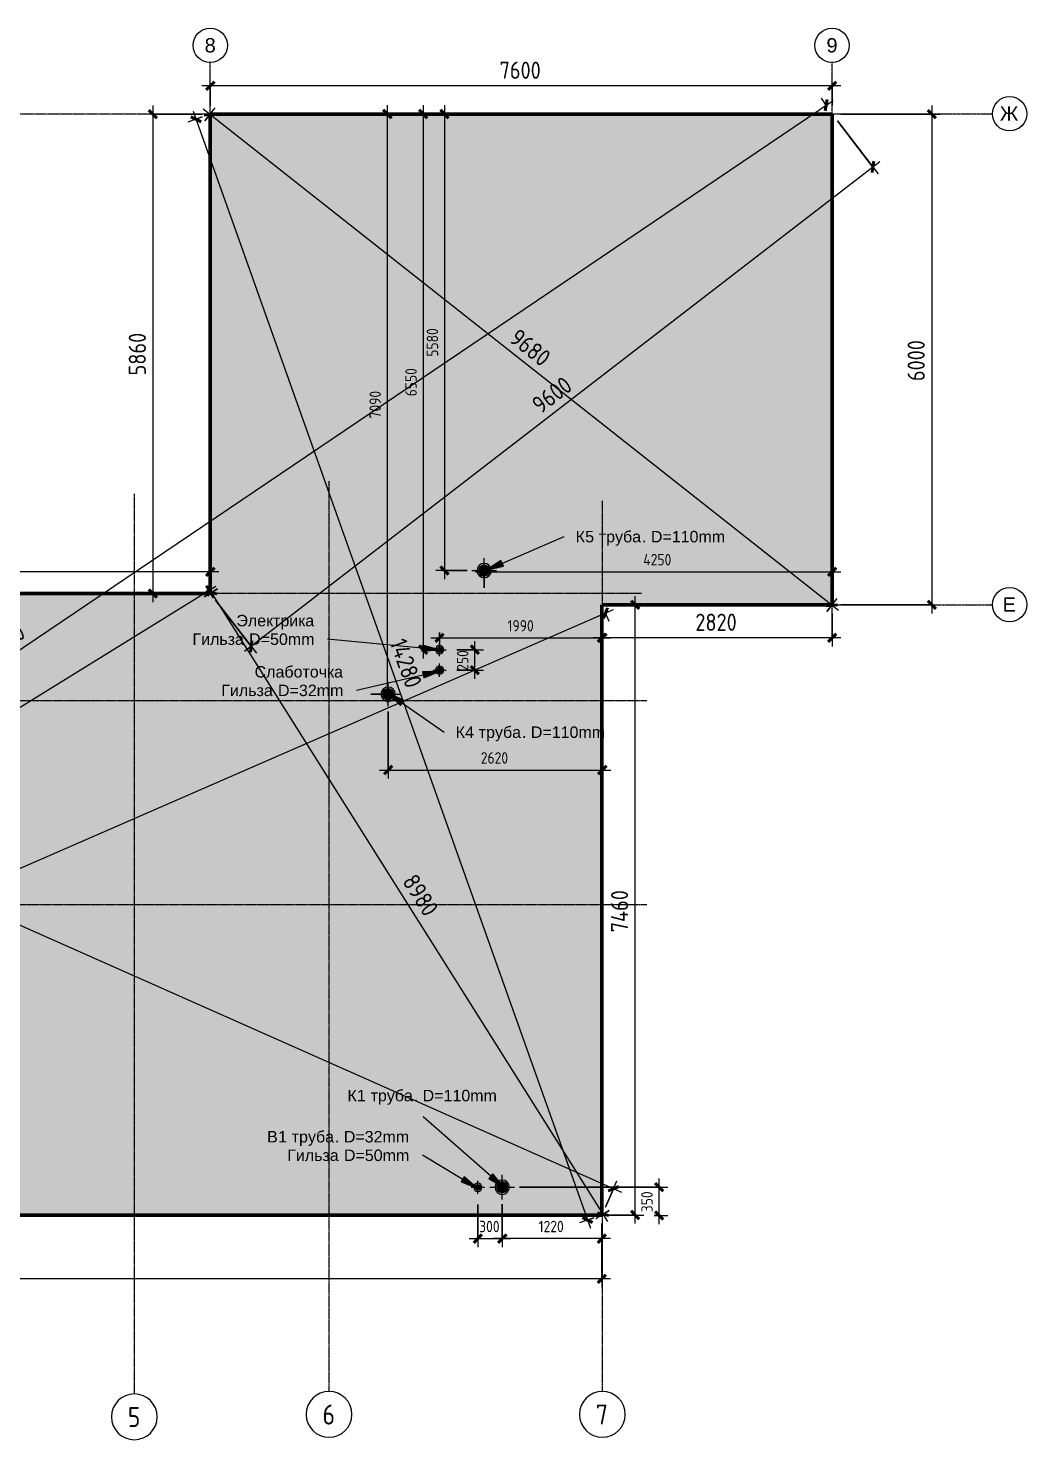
# Model space of a CAD drawing. Header units: millimetres. Extents: x -5762 to 18646, y -1042 to 16212.
# Drawn here: x 6442 to 18646, y -1042 to 16212 of the extents above; entities that cross this region are included whole.
import ezdxf

# ---------------------------------------------------------------- set-up
doc = ezdxf.new("R2010")
doc.units = ezdxf.units.MM
for name, pattern in [('ADSK_Линия сетки', [25, 20, -2.5, 0, -2.5]), ('ADSK_Осевая', [14, 10, -2, 0, -2]), ('Линия сетки', [22.225, 12.7, -3.175, 3.175, -3.175])]:
    doc.linetypes.add(name, pattern=pattern)
for name, color, linetype, lineweight in [('A-ANNO-DIMS', 211, 'Continuous', 9), ('A-ANNO-DIMS-70', 211, 'Continuous', 9), ('A-FLOR-PATT', 8, 'Continuous', 20), ('G-ANNO-TEXT', 231, 'Continuous', 9), ('M-PIPE-PATT', 2, 'Continuous', 9), ('P-PIPE', 3, 'Continuous', 20), ('P-PIPE-CNTR', 3, 'ADSK_Осевая', 20), ('S-FNDN', 32, 'Continuous', 20), ('S-GRID', 1, 'Continuous', 9), ('S-GRID-IDEN', 1, 'Continuous', 20)]:
    doc.layers.add(name, color=color, linetype=linetype, lineweight=lineweight)
doc.styles.add('Arial', font='arial.ttf', dxfattribs={"height": 140})
doc.styles.add('Arial_1', font='arial.ttf', dxfattribs={"height": 140})
doc.styles.add('Arial_2', font='arial.ttf', dxfattribs={"height": 175})
doc.styles.add('Arial_3', font='arial.ttf', dxfattribs={"height": 175})
doc.styles.add('GOST Common', font='GOST_Common.ttf', dxfattribs={"width": 0.9, "height": 245})
doc.styles.add('GOST Common_2', font='GOST_Common.ttf', dxfattribs={"width": 0.9, "height": 140})
doc.styles.add('GOST Common_3', font='GOST_Common.ttf', dxfattribs={"width": 0.9, "height": 210})
doc.dimstyles.new('ADSK_Основной_3_5_мм', dxfattribs={"dimscale": 304.8, "dimtxt": 211.200149, "dimasz": 0.324738, "dimexe": 0.344488, "dimexo": 0.344488, "dimgap": 0.068898, "dimtad": 1, "dimdec": 0, "dimrnd": 10, "dimzin": 0, "dimdsep": 46, "dimtxsty": 'GOST Common_3', "dimblk1": 'OBLIQUE', "dimblk2": 'OBLIQUE', "dimsah": 1, "dimcen": 0.09, "dimdle": 0.344488, "dimazin": 0, "dimtfac": 1, "dimtdec": 4, "dimtix": 1, "dimtmove": 0, "dimatfit": 3, "dimfxl": 1, "dimtvp": 1, "dimtolj": 1, "dimtzin": 0, "dimlwd": 20, "dimlwe": 20, "dimarcsym": 2})
doc.dimstyles.new('BKN_Основной_2_0_красн', dxfattribs={"dimscale": 304.8, "dimtxt": 140.800099, "dimasz": 0.324738, "dimexe": 0.344488, "dimexo": 0.688976, "dimgap": 0.114829, "dimtad": 1, "dimdec": 0, "dimrnd": 10, "dimdsep": 46, "dimtxsty": 'GOST Common_2', "dimblk1": 'OBLIQUE', "dimblk2": 'OBLIQUE', "dimsah": 1, "dimcen": 0.09, "dimdle": 0.344488, "dimazin": 0, "dimtfac": 1, "dimtdec": 4, "dimtix": 1, "dimtmove": 0, "dimatfit": 3, "dimfxl": 1, "dimtvp": 1, "dimtolj": 1, "dimtzin": 0, "dimlwd": 20, "dimlwe": 20, "dimarcsym": 2})

# ---------------------------------------------------------------- blocks, each defined once
blk = doc.blocks.new('Ось сетки - Круг_Ø8 мм-684601-Схема опорной поверхности')
at = {"layer": 'S-GRID-IDEN'}
for start, end in [(360, 180), (180, 360)]:
    blk.add_arc((0, 0), 4, start, end, dxfattribs=at)
blk = doc.blocks.new('DIMBLOCK2-Схема опорной поверхности')
at = {"layer": 'A-ANNO-DIMS-70', "lineweight": 20}
for p, q in [((16267, 9060), (16267, 8655)), ((16267, 8760), (16267, 9060)), ((16372, 8760), (13347, 8760)), ((13452, 8795), (13452, 8655)), ((13452, 8760), (13452, 8795))]:
    blk.add_line(p, q, dxfattribs=at)
at = {"layer": 'A-ANNO-DIMS-70', "lineweight": 40}
for p, q in [((13452, 8760), (13502, 8810)), ((16267, 8760), (16317, 8810)), ((13452, 8760), (13403, 8711)), ((16267, 8760), (16218, 8711))]:
    blk.add_line(p, q, dxfattribs=at)
at = {"layer": 'A-ANNO-DIMS-70', "color": 0, "lineweight": 20, "insert": (14595, 9056), "char_height": 210, "width": 635.75, "attachment_point": 1, "line_spacing_factor": 1.022761, "style": 'GOST Common_3'}
blk.add_mtext('2820', dxfattribs=at)
blk = doc.blocks.new('_Oblique')
at = {"color": 0, "linetype": 'ByBlock', "lineweight": -2}
blk.add_line((-0.5, -0.5), (0.5, 0.5), dxfattribs=at)
blk = doc.blocks.new('DIMBLOCK3-Схема опорной поверхности')
at = {"layer": 'A-ANNO-DIMS-70', "lineweight": 40}
for p, q in [((17484, 15163), (17435, 15212)), ((17484, 15163), (17534, 15113)), ((17484, 9165), (17435, 9214)), ((17484, 9165), (17534, 9115))]:
    blk.add_line(p, q, dxfattribs=at)
at = {"layer": 'A-ANNO-DIMS-70', "lineweight": 20}
for p, q in [((17484, 15268), (17484, 9060)), ((16372, 15163), (17589, 15163)), ((17484, 15163), (16372, 15163)), ((16372, 9165), (17589, 9165)), ((17484, 9165), (16372, 9165))]:
    blk.add_line(p, q, dxfattribs=at)
at = {"layer": 'A-ANNO-DIMS-70', "color": 0, "lineweight": 20, "insert": (17189, 11899), "char_height": 210, "width": 635.75, "attachment_point": 1, "rotation": 90, "line_spacing_factor": 1.022761, "style": 'GOST Common_3'}
blk.add_mtext('6000', dxfattribs=at)
blk = doc.blocks.new('DIMBLOCK4-Схема опорной поверхности')
at = {"layer": 'A-ANNO-DIMS-70', "lineweight": 20}
for p, q in [((8667, 15268), (8667, 15614)), ((16267, 15268), (16267, 15614)), ((16372, 15509), (8562, 15509)), ((8667, 15509), (8667, 15268)), ((16267, 15509), (16267, 15268))]:
    blk.add_line(p, q, dxfattribs=at)
at = {"layer": 'A-ANNO-DIMS-70', "lineweight": 40}
for p, q in [((8667, 15509), (8717, 15558)), ((16267, 15509), (16317, 15558)), ((8667, 15509), (8618, 15459)), ((16267, 15509), (16218, 15459))]:
    blk.add_line(p, q, dxfattribs=at)
at = {"layer": 'A-ANNO-DIMS-70', "color": 0, "lineweight": 20, "insert": (12202, 15804), "char_height": 210, "width": 635.75, "attachment_point": 1, "line_spacing_factor": 1.022761, "style": 'GOST Common_3'}
blk.add_mtext('7600', dxfattribs=at)
blk = doc.blocks.new('DIMBLOCK5-Схема опорной поверхности')
at = {"layer": 'A-ANNO-DIMS-70', "lineweight": 40}
for p, q in [((7965, 15163), (7916, 15212)), ((7965, 15163), (8015, 15113)), ((7965, 9303), (7916, 9352)), ((7965, 9303), (8015, 9253))]:
    blk.add_line(p, q, dxfattribs=at)
at = {"layer": 'A-ANNO-DIMS-70', "lineweight": 20}
for p, q in [((7965, 15268), (7965, 9198)), ((8562, 15163), (7860, 15163)), ((7965, 15163), (8562, 15163)), ((7930, 9303), (8070, 9303)), ((7965, 9303), (7930, 9303))]:
    blk.add_line(p, q, dxfattribs=at)
at = {"layer": 'A-ANNO-DIMS-70', "color": 0, "lineweight": 20, "insert": (7670, 11968), "char_height": 210, "width": 635.75, "attachment_point": 1, "rotation": 90, "line_spacing_factor": 1.022761, "style": 'GOST Common_3'}
blk.add_mtext('5860', dxfattribs=at)
blk = doc.blocks.new('DIMBLOCK6-Схема опорной поверхности')
at = {"layer": 'A-ANNO-DIMS-70', "lineweight": 20}
for p, q in [((-3658, 9408), (-3658, 9673)), ((8772, 9568), (-3763, 9568)), ((-3658, 9568), (-3658, 9408)), ((8667, 9603), (8667, 9463)), ((8667, 9568), (8667, 9603))]:
    blk.add_line(p, q, dxfattribs=at)
at = {"layer": 'A-ANNO-DIMS-70', "lineweight": 40}
for p, q in [((-3658, 9568), (-3707, 9519)), ((-3658, 9568), (-3608, 9618)), ((8667, 9568), (8618, 9519)), ((8667, 9568), (8717, 9618))]:
    blk.add_line(p, q, dxfattribs=at)
at = {"layer": 'A-ANNO-DIMS-70', "color": 0, "lineweight": 20, "insert": (2193, 9864), "char_height": 210, "width": 747.43, "attachment_point": 1, "line_spacing_factor": 1.022761, "style": 'GOST Common_3'}
blk.add_mtext('12320', dxfattribs=at)
blk = doc.blocks.new('DIMBLOCK8-Схема опорной поверхности')
at = {"layer": 'A-ANNO-DIMS-70', "lineweight": 20}
for p, q in [((13895, 9165), (13755, 9165)), ((13860, 1600), (13860, 9270)), ((13860, 9165), (13895, 9165)), ((13557, 1705), (13965, 1705)), ((13860, 1705), (13557, 1705))]:
    blk.add_line(p, q, dxfattribs=at)
at = {"layer": 'A-ANNO-DIMS-70', "lineweight": 40}
for p, q in [((13860, 9165), (13810, 9214)), ((13860, 9165), (13909, 9115)), ((13860, 1705), (13810, 1755)), ((13860, 1705), (13909, 1656))]:
    blk.add_line(p, q, dxfattribs=at)
at = {"layer": 'A-ANNO-DIMS-70', "color": 0, "lineweight": 20, "insert": (13564, 5161), "char_height": 210, "width": 657.23, "attachment_point": 1, "rotation": 90, "line_spacing_factor": 1.022761, "style": 'GOST Common_3'}
blk.add_mtext('7460', dxfattribs=at)
blk = doc.blocks.new('DIMBLOCK9-Схема опорной поверхности')
at = {"layer": 'A-ANNO-DIMS-70', "lineweight": 20}
for p, q in [((16344, 9093), (8579, 15221)), ((8602, 15080), (8727, 15238)), ((8662, 15156), (8602, 15080)), ((16202, 9082), (16327, 9240)), ((16262, 9158), (16202, 9082))]:
    blk.add_line(p, q, dxfattribs=at)
at = {"layer": 'A-ANNO-DIMS-70', "lineweight": 40}
for p, q in [((8662, 15156), (8592, 15148)), ((8662, 15156), (8731, 15164)), ((16262, 9158), (16192, 9150)), ((16262, 9158), (16331, 9166))]:
    blk.add_line(p, q, dxfattribs=at)
at = {"layer": 'A-ANNO-DIMS-70', "color": 0, "lineweight": 20, "insert": (12437, 12553), "char_height": 210, "width": 635.75, "attachment_point": 1, "rotation": 321.7191, "line_spacing_factor": 1.022761, "style": 'GOST Common_3'}
blk.add_mtext('9680', dxfattribs=at)
blk = doc.blocks.new('DIMBLOCK10-Схема опорной поверхности')
at = {"layer": 'A-ANNO-DIMS-70', "lineweight": 20}
for p, q in [((-3658, 1600), (-3658, 822)), ((-3658, 927), (-3658, 1600)), ((13452, 1600), (13452, 822)), ((13452, 927), (13452, 1600)), ((13557, 927), (-3763, 927))]:
    blk.add_line(p, q, dxfattribs=at)
at = {"layer": 'A-ANNO-DIMS-70', "lineweight": 40}
for p, q in [((-3658, 927), (-3707, 877)), ((-3658, 927), (-3608, 976)), ((13452, 927), (13403, 877)), ((13452, 927), (13502, 976))]:
    blk.add_line(p, q, dxfattribs=at)
at = {"layer": 'A-ANNO-DIMS-70', "color": 0, "lineweight": 20, "insert": (4625, 1222), "char_height": 210, "width": 652.93, "attachment_point": 1, "line_spacing_factor": 1.022761, "style": 'GOST Common_3'}
blk.add_mtext('17110', dxfattribs=at)
blk = doc.blocks.new('DIMBLOCK11-Схема опорной поверхности')
at = {"layer": 'A-ANNO-DIMS-70', "lineweight": 20}
for p, q in [((12235, 1836), (12235, 1312)), ((12235, 1417), (12235, 1836)), ((13557, 1417), (12130, 1417)), ((13452, 1495), (13452, 1312)), ((13452, 1417), (13452, 1495))]:
    blk.add_line(p, q, dxfattribs=at)
at = {"layer": 'A-ANNO-DIMS-70', "lineweight": 40}
for p, q in [((12235, 1417), (12186, 1367)), ((12235, 1417), (12285, 1466)), ((13452, 1417), (13403, 1367)), ((13452, 1417), (13502, 1466))]:
    blk.add_line(p, q, dxfattribs=at)
at = {"layer": 'A-ANNO-DIMS-70', "color": 0, "lineweight": 20, "insert": (12680, 1635), "char_height": 140, "width": 392.33, "attachment_point": 1, "line_spacing_factor": 1.022761, "style": 'GOST Common_2'}
blk.add_mtext('1220', dxfattribs=at)
blk = doc.blocks.new('Ось сетки - Заголовок сетки - Окружность 5 мм-84278-Схема опорной поверхности')
at = {"layer": 'S-GRID-IDEN'}
blk.add_circle((-0.02, 0.02), 3, dxfattribs=at)
blk = doc.blocks.new('DIMBLOCK13-Схема опорной поверхности')
at = {"layer": 'A-ANNO-DIMS-70', "lineweight": 40}
for p, q in [((14152, 2046), (14102, 2095)), ((14152, 2046), (14201, 1996)), ((14152, 1699), (14102, 1748)), ((14152, 1699), (14201, 1649))]:
    blk.add_line(p, q, dxfattribs=at)
at = {"layer": 'A-ANNO-DIMS-70', "lineweight": 20}
for p, q in [((14152, 1594), (14152, 2151)), ((12445, 2046), (14257, 2046)), ((14152, 2046), (12445, 2046)), ((14093, 1699), (14257, 1699)), ((14152, 1699), (14093, 1699))]:
    blk.add_line(p, q, dxfattribs=at)
at = {"layer": 'A-ANNO-DIMS-70', "color": 0, "lineweight": 20, "insert": (13934, 1740), "char_height": 140, "width": 317.87, "attachment_point": 1, "rotation": 90, "line_spacing_factor": 1.022761, "style": 'GOST Common_2'}
blk.add_mtext('350', dxfattribs=at)
blk = doc.blocks.new('DIMBLOCK14-Схема опорной поверхности')
at = {"layer": 'A-ANNO-DIMS-70', "lineweight": 20}
for p, q in [((11936, 1834), (11936, 1312)), ((11936, 1417), (11936, 1834)), ((12235, 1836), (12235, 1312)), ((12235, 1417), (12235, 1836)), ((11831, 1417), (12340, 1417))]:
    blk.add_line(p, q, dxfattribs=at)
at = {"layer": 'A-ANNO-DIMS-70', "lineweight": 40}
for p, q in [((11936, 1417), (11887, 1367)), ((11936, 1417), (11986, 1466)), ((12235, 1417), (12186, 1367)), ((12235, 1417), (12285, 1466))]:
    blk.add_line(p, q, dxfattribs=at)
at = {"layer": 'A-ANNO-DIMS-70', "color": 0, "lineweight": 20, "insert": (11953, 1635), "char_height": 140, "width": 317.87, "attachment_point": 1, "line_spacing_factor": 1.022761, "style": 'GOST Common_2'}
blk.add_mtext('300', dxfattribs=at)
blk = doc.blocks.new('DIMBLOCK15-Схема опорной поверхности')
at = {"layer": 'A-ANNO-DIMS-70', "lineweight": 40}
for p, q in [((11899, 8615), (11850, 8665)), ((11899, 8615), (11949, 8566)), ((11899, 8365), (11850, 8415)), ((11899, 8365), (11949, 8316))]:
    blk.add_line(p, q, dxfattribs=at)
at = {"layer": 'A-ANNO-DIMS-70', "lineweight": 20}
for p, q in [((11899, 8260), (11899, 8720)), ((11679, 8615), (12004, 8615)), ((11899, 8615), (11679, 8615)), ((11679, 8365), (12004, 8365)), ((11899, 8365), (11679, 8365))]:
    blk.add_line(p, q, dxfattribs=at)
at = {"layer": 'A-ANNO-DIMS-70', "color": 0, "lineweight": 20, "insert": (11682, 8358), "char_height": 140, "width": 317.87, "attachment_point": 1, "rotation": 90, "line_spacing_factor": 1.022761, "style": 'GOST Common_2'}
blk.add_mtext('250', dxfattribs=at)
blk = doc.blocks.new('DIMBLOCK18-Схема опорной поверхности')
at = {"layer": 'A-ANNO-DIMS-70', "lineweight": 20}
for p, q in [((12015, 9373), (12015, 9673)), ((16267, 9428), (16267, 9673)), ((11910, 9568), (16372, 9568)), ((12015, 9568), (12015, 9373)), ((16267, 9568), (16267, 9428))]:
    blk.add_line(p, q, dxfattribs=at)
at = {"layer": 'A-ANNO-DIMS-70', "lineweight": 40}
for p, q in [((12015, 9568), (11966, 9519)), ((12015, 9568), (12065, 9618)), ((16267, 9568), (16218, 9519)), ((16267, 9568), (16317, 9618))]:
    blk.add_line(p, q, dxfattribs=at)
at = {"layer": 'A-ANNO-DIMS-70', "color": 0, "lineweight": 20, "insert": (13959, 9786), "char_height": 140, "width": 438.15, "attachment_point": 1, "line_spacing_factor": 1.022761, "style": 'GOST Common_2'}
blk.add_mtext('4250', dxfattribs=at)
blk = doc.blocks.new('DIMBLOCK19-Схема опорной поверхности')
at = {"layer": 'A-ANNO-DIMS-70', "lineweight": 40}
for p, q in [((11530, 15165), (11481, 15214)), ((11530, 15165), (11580, 15115)), ((11530, 9583), (11481, 9632)), ((11530, 9583), (11580, 9533))]:
    blk.add_line(p, q, dxfattribs=at)
at = {"layer": 'A-ANNO-DIMS-70', "lineweight": 20}
for p, q in [((11530, 15270), (11530, 9478)), ((11390, 15165), (11635, 15165)), ((11530, 15165), (11390, 15165)), ((11805, 9583), (11425, 9583)), ((11530, 9583), (11805, 9583))]:
    blk.add_line(p, q, dxfattribs=at)
at = {"layer": 'A-ANNO-DIMS-70', "color": 0, "lineweight": 20, "insert": (11312, 12197), "char_height": 140, "width": 423.83, "attachment_point": 1, "rotation": 90, "line_spacing_factor": 1.022761, "style": 'GOST Common_2'}
blk.add_mtext('5580', dxfattribs=at)
blk = doc.blocks.new('DIMBLOCK20-Схема опорной поверхности')
at = {"layer": 'A-ANNO-DIMS-70', "lineweight": 20}
for p, q in [((10840, 7862), (10840, 7040)), ((10840, 7145), (10840, 7862)), ((13458, 7005), (13458, 7250)), ((10735, 7145), (13563, 7145)), ((13458, 7145), (13458, 7005))]:
    blk.add_line(p, q, dxfattribs=at)
at = {"layer": 'A-ANNO-DIMS-70', "lineweight": 40}
for p, q in [((10840, 7145), (10791, 7095)), ((10840, 7145), (10890, 7194)), ((13458, 7145), (13409, 7095)), ((13458, 7145), (13508, 7194))]:
    blk.add_line(p, q, dxfattribs=at)
at = {"layer": 'A-ANNO-DIMS-70', "color": 0, "lineweight": 20, "insert": (11973, 7363), "char_height": 140, "width": 423.83, "attachment_point": 1, "line_spacing_factor": 1.022761, "style": 'GOST Common_2'}
blk.add_mtext('2620', dxfattribs=at)
blk = doc.blocks.new('DIMBLOCK21-Схема опорной поверхности')
at = {"layer": 'A-ANNO-DIMS-70', "lineweight": 40}
for p, q in [((10830, 15165), (10781, 15214)), ((10830, 15165), (10880, 15115)), ((10830, 8072), (10781, 8122)), ((10830, 8072), (10880, 8023))]:
    blk.add_line(p, q, dxfattribs=at)
at = {"layer": 'A-ANNO-DIMS-70', "lineweight": 20}
for p, q in [((10830, 15270), (10830, 7967)), ((10690, 15165), (10935, 15165)), ((10830, 15165), (10690, 15165)), ((10630, 8072), (10935, 8072)), ((10830, 8072), (10630, 8072))]:
    blk.add_line(p, q, dxfattribs=at)
at = {"layer": 'A-ANNO-DIMS-70', "color": 0, "lineweight": 20, "insert": (10612, 11442), "char_height": 140, "width": 423.83, "attachment_point": 1, "rotation": 90, "line_spacing_factor": 1.022761, "style": 'GOST Common_2'}
blk.add_mtext('7090', dxfattribs=at)
blk = doc.blocks.new('DIMBLOCK22-Схема опорной поверхности')
at = {"layer": 'A-ANNO-DIMS-70', "lineweight": 20}
for p, q in [((16331, 15080), (16830, 14433)), ((16766, 14516), (16331, 15080)), ((16849, 14580), (9083, 8592)), ((8731, 9220), (9230, 8573)), ((9166, 8656), (8731, 9220))]:
    blk.add_line(p, q, dxfattribs=at)
at = {"layer": 'A-ANNO-DIMS-70', "lineweight": 40}
for p, q in [((16766, 14516), (16757, 14447)), ((16766, 14516), (16775, 14586)), ((9166, 8656), (9157, 8587)), ((9166, 8656), (9175, 8726))]:
    blk.add_line(p, q, dxfattribs=at)
at = {"layer": 'A-ANNO-DIMS-70', "color": 0, "lineweight": 20, "insert": (12576, 11658), "char_height": 210, "width": 635.75, "attachment_point": 1, "rotation": 37.6341, "line_spacing_factor": 1.022761, "style": 'GOST Common_3'}
blk.add_mtext('9600', dxfattribs=at)
blk = doc.blocks.new('DIMBLOCK23-Схема опорной поверхности')
at = {"layer": 'A-ANNO-DIMS-70', "lineweight": 20}
for p, q in [((-3709, 1561), (13593, 9105)), ((13494, 9069), (13539, 8966)), ((13497, 9063), (13494, 9069)), ((-3616, 1609), (-3571, 1507)), ((-3613, 1603), (-3616, 1609))]:
    blk.add_line(p, q, dxfattribs=at)
at = {"layer": 'A-ANNO-DIMS-70', "lineweight": 40}
for p, q in [((13497, 9063), (13471, 8998)), ((13497, 9063), (13522, 9128)), ((-3613, 1603), (-3639, 1538)), ((-3613, 1603), (-3588, 1669))]:
    blk.add_line(p, q, dxfattribs=at)
at = {"layer": 'A-ANNO-DIMS-70', "color": 0, "lineweight": 20, "insert": (4538, 5479), "char_height": 210, "width": 747.43, "attachment_point": 1, "rotation": 23.5557, "line_spacing_factor": 1.022761, "style": 'GOST Common_3'}
blk.add_mtext('18670', dxfattribs=at)
blk = doc.blocks.new('DIMBLOCK24-Схема опорной поверхности')
at = {"layer": 'A-ANNO-DIMS-70', "lineweight": 20}
for p, q in [((-3615, 9399), (-3472, 9720)), ((-3611, 9667), (13691, 1984)), ((-3515, 9624), (-3615, 9399)), ((13495, 1801), (13637, 2123)), ((13595, 2027), (13495, 1801))]:
    blk.add_line(p, q, dxfattribs=at)
at = {"layer": 'A-ANNO-DIMS-70', "lineweight": 40}
for p, q in [((-3515, 9624), (-3580, 9599)), ((-3515, 9624), (-3450, 9649)), ((13595, 2027), (13529, 2002)), ((13595, 2027), (13660, 2052))]:
    blk.add_line(p, q, dxfattribs=at)
at = {"layer": 'A-ANNO-DIMS-70', "color": 0, "lineweight": 20, "insert": (4875, 6222), "char_height": 210, "width": 747.43, "attachment_point": 1, "rotation": 336.0571, "line_spacing_factor": 1.022761, "style": 'GOST Common_3'}
blk.add_mtext('18720', dxfattribs=at)
blk = doc.blocks.new('DIMBLOCK25-Схема опорной поверхности')
at = {"layer": 'A-ANNO-DIMS-70', "lineweight": 20}
for p, q in [((11469, 8825), (11469, 8655)), ((11469, 8760), (11469, 8825)), ((13458, 8620), (13458, 8865)), ((11364, 8760), (13563, 8760)), ((13458, 8760), (13458, 8620))]:
    blk.add_line(p, q, dxfattribs=at)
at = {"layer": 'A-ANNO-DIMS-70', "lineweight": 40}
for p, q in [((11469, 8760), (11518, 8810)), ((13458, 8760), (13508, 8810)), ((11469, 8760), (11419, 8711)), ((13458, 8760), (13409, 8711))]:
    blk.add_line(p, q, dxfattribs=at)
at = {"layer": 'A-ANNO-DIMS-70', "color": 0, "lineweight": 20, "insert": (12300, 8978), "char_height": 140, "width": 392.33, "attachment_point": 1, "line_spacing_factor": 1.022761, "style": 'GOST Common_2'}
blk.add_mtext('1990', dxfattribs=at)
blk = doc.blocks.new('DIMBLOCK26-Схема опорной поверхности')
at = {"layer": 'A-ANNO-DIMS-70', "lineweight": 40}
for p, q in [((11268, 15165), (11219, 15214)), ((11268, 15165), (11318, 15115)), ((11268, 8615), (11219, 8665)), ((11268, 8615), (11318, 8566))]:
    blk.add_line(p, q, dxfattribs=at)
at = {"layer": 'A-ANNO-DIMS-70', "lineweight": 20}
for p, q in [((11268, 15270), (11268, 8510)), ((11128, 15165), (11373, 15165)), ((11268, 15165), (11128, 15165)), ((11259, 8615), (11373, 8615)), ((11268, 8615), (11259, 8615))]:
    blk.add_line(p, q, dxfattribs=at)
at = {"layer": 'A-ANNO-DIMS-70', "color": 0, "lineweight": 20, "insert": (11050, 11713), "char_height": 140, "width": 423.83, "attachment_point": 1, "rotation": 90, "line_spacing_factor": 1.022761, "style": 'GOST Common_2'}
blk.add_mtext('6550', dxfattribs=at)
blk = doc.blocks.new('DIMBLOCK27-Схема опорной поверхности')
at = {"layer": 'A-ANNO-DIMS-70', "lineweight": 20}
for p, q in [((-3762, 1677), (8736, 9391)), ((8612, 9392), (8702, 9246)), ((8647, 9336), (8612, 9392)), ((-3708, 1788), (-3618, 1642)), ((-3673, 1732), (-3708, 1788))]:
    blk.add_line(p, q, dxfattribs=at)
at = {"layer": 'A-ANNO-DIMS-70', "lineweight": 40}
for p, q in [((8647, 9336), (8631, 9268)), ((8647, 9336), (8663, 9404)), ((-3673, 1732), (-3689, 1664)), ((-3673, 1732), (-3657, 1800))]:
    blk.add_line(p, q, dxfattribs=at)
at = {"layer": 'A-ANNO-DIMS-70', "color": 0, "lineweight": 20, "insert": (2051, 5612), "char_height": 210, "width": 790.39, "attachment_point": 1, "rotation": 31.6843, "line_spacing_factor": 1.022761, "style": 'GOST Common_3'}
blk.add_mtext('14480', dxfattribs=at)
blk = doc.blocks.new('DIMBLOCK28-Схема опорной поверхности')
at = {"layer": 'A-ANNO-DIMS-70', "lineweight": 20}
for p, q in [((8756, 9359), (8593, 9256)), ((8626, 9401), (13523, 1626)), ((8682, 9312), (8756, 9359)), ((13541, 1761), (13378, 1659)), ((13467, 1715), (13541, 1761))]:
    blk.add_line(p, q, dxfattribs=at)
at = {"layer": 'A-ANNO-DIMS-70', "lineweight": 40}
for p, q in [((8682, 9312), (8614, 9328)), ((8682, 9312), (8751, 9297)), ((13467, 1715), (13399, 1730)), ((13467, 1715), (13536, 1699))]:
    blk.add_line(p, q, dxfattribs=at)
at = {"layer": 'A-ANNO-DIMS-70', "color": 0, "lineweight": 20, "insert": (11184, 5895), "char_height": 210, "width": 635.75, "attachment_point": 1, "rotation": 302.2037, "line_spacing_factor": 1.022761, "style": 'GOST Common_3'}
blk.add_mtext('8980', dxfattribs=at)
blk = doc.blocks.new('DIMBLOCK29-Схема опорной поверхности')
at = {"layer": 'A-ANNO-DIMS-70', "lineweight": 20}
for p, q in [((16208, 15250), (16135, 15359)), ((-3818, 1756), (16281, 15330)), ((16194, 15272), (16208, 15250)), ((-3716, 1792), (-3790, 1901)), ((-3731, 1814), (-3716, 1792))]:
    blk.add_line(p, q, dxfattribs=at)
at = {"layer": 'A-ANNO-DIMS-70', "lineweight": 40}
for p, q in [((16194, 15272), (16180, 15203)), ((16194, 15272), (16207, 15340)), ((-3731, 1814), (-3745, 1746)), ((-3731, 1814), (-3718, 1883))]:
    blk.add_line(p, q, dxfattribs=at)
at = {"layer": 'A-ANNO-DIMS-70', "color": 0, "lineweight": 20, "insert": (5777, 8592), "char_height": 210, "width": 837.64, "attachment_point": 1, "rotation": 34.0354, "line_spacing_factor": 1.022761, "style": 'GOST Common_3'}
blk.add_mtext('24040', dxfattribs=at)
blk = doc.blocks.new('DIMBLOCK30-Схема опорной поверхности')
at = {"layer": 'A-ANNO-DIMS-70', "lineweight": 20}
for p, q in [((8457, 15199), (13312, 1544)), ((8568, 15128), (8393, 15065)), ((8492, 15101), (8568, 15128)), ((13353, 1670), (13178, 1608)), ((13277, 1643), (13353, 1670))]:
    blk.add_line(p, q, dxfattribs=at)
at = {"layer": 'A-ANNO-DIMS-70', "lineweight": 40}
for p, q in [((8492, 15101), (8429, 15131)), ((8492, 15101), (8555, 15070)), ((13277, 1643), (13214, 1673)), ((13277, 1643), (13340, 1613))]:
    blk.add_line(p, q, dxfattribs=at)
at = {"layer": 'A-ANNO-DIMS-70', "color": 0, "lineweight": 20, "insert": (11056, 8773), "char_height": 210, "width": 768.91, "attachment_point": 1, "rotation": 289.5737, "line_spacing_factor": 1.022761, "style": 'GOST Common_3'}
blk.add_mtext('14280', dxfattribs=at)

msp = doc.modelspace()

# ---------------------------------------------------------------- hatches: boundary and pattern name
at = {"layer": 'A-FLOR-PATT', "lineweight": 9}
h = msp.add_hatch(dxfattribs=at)
h.set_pattern_fill('FP_1', color=256, style=0, pattern_type=2)
h.set_pattern_definition([(45, (0, 0), (58.9331, 216.0876), [277.813, -55.563, 2.347, -53.216])])
h.paths.add_polyline_path([(-3657.7, 1705.4), (-3657.7, 9302.8), (3538.3, 9302.8), (5538.3, 9302.8), (8667.1, 9302.8), (8667.1, 15162.8), (16267.1, 15162.8), (16267.1, 9164.8), (13452.1, 9164.8), (13452.1, 1705.4), (9752.1, 1705.4), (6052.1, 1705.4)])
at = {"layer": 'G-ANNO-TEXT', "lineweight": 20}
for points in [[(12041.7, 9587.3), (12249.1, 9636.7), (12219.7, 9704.7)], [(11464.9, 8615.8), (11259.3, 8672.3), (11252.4, 8598.6)], [(11475, 8354.6), (11262, 8343.4), (11278.7, 8271.3)], [(10840.8, 8082.3), (10992, 7932), (11034.3, 7992.8)], [(11930.5, 2033.2), (11769.4, 2172.8), (11731.3, 2109.3)], [(12255.2, 2042.6), (12121.7, 2208.9), (12072.9, 2153.2)]]:
    msp.add_hatch(color=7, dxfattribs=at).paths.add_polyline_path(points)
at = {"layer": 'M-PIPE-PATT'}
h = msp.add_hatch(color=140, dxfattribs=at)
edge = h.paths.add_edge_path()
edge.add_arc((12015.1, 9582.6), 75, 180, 360)
edge.add_arc((12015.1, 9582.6), 75, 0, 180)
h = msp.add_hatch(color=140, dxfattribs=at)
edge = h.paths.add_edge_path()
edge.add_arc((11468.9, 8615.4), 40, 180, 360)
edge.add_arc((11468.9, 8615.4), 40, 0, 180)
h = msp.add_hatch(color=140, dxfattribs=at)
edge = h.paths.add_edge_path()
edge.add_arc((11468.9, 8365.4), 40, 180, 360)
edge.add_arc((11468.9, 8365.4), 40, 0, 180)
h = msp.add_hatch(color=140, dxfattribs=at)
edge = h.paths.add_edge_path()
edge.add_arc((10840.3, 8072), 75, 180, 360)
edge.add_arc((10840.3, 8072), 75, 0, 180)
h = msp.add_hatch(color=140, dxfattribs=at)
edge = h.paths.add_edge_path()
edge.add_arc((11936.4, 2043.8), 40, 180, 360)
edge.add_arc((11936.4, 2043.8), 40, 360, 540)
h = msp.add_hatch(color=140, dxfattribs=at)
edge = h.paths.add_edge_path()
edge.add_arc((12235.1, 2045.7), 75, 180, 360)
edge.add_arc((12235.1, 2045.7), 75, 0, 180)

# ---------------------------------------------------------------- linework, layer by layer
at = {"layer": 'G-ANNO-TEXT', "color": 7, "lineweight": 20}
for p, q in [((12041.7, 9587.3), (12990.5, 9997.7)), ((12219.7, 9704.7), (12041.7, 9587.3)), ((12249.1, 9636.7), (12219.7, 9704.7)), ((12041.7, 9587.3), (12249.1, 9636.7)), ((11464.9, 8615.8), (10099.8, 8744.3)), ((11259.3, 8672.3), (11252.4, 8598.6)), ((11464.9, 8615.8), (11259.3, 8672.3)), ((11252.4, 8598.6), (11464.9, 8615.8)), ((11475, 8354.6), (10452.7, 8118.4)), ((11475, 8354.6), (11262, 8343.4)), ((11262, 8343.4), (11278.7, 8271.3)), ((11278.7, 8271.3), (11475, 8354.6)), ((10840.8, 8082.3), (10992, 7932)), ((11034.3, 7992.8), (10840.8, 8082.3)), ((10840.8, 8082.3), (11523.3, 7607.5)), ((10992, 7932), (11034.3, 7992.8)), ((12255.2, 2042.6), (11269.5, 2907)), ((11930.5, 2033.2), (11258.5, 2435.4)), ((11769.4, 2172.8), (11731.3, 2109.3)), ((11731.3, 2109.3), (11930.5, 2033.2)), ((11930.5, 2033.2), (11769.4, 2172.8)), ((12121.7, 2208.9), (12072.9, 2153.2)), ((12072.9, 2153.2), (12255.2, 2042.6)), ((12255.2, 2042.6), (12121.7, 2208.9))]:
    msp.add_line(p, q, dxfattribs=at)
at = {"layer": 'P-PIPE'}
for centre, radius, start, end in [((12015.1, 9582.6), 87.6, 0, 180), ((12015.1, 9582.6), 87.6, 180, 0), ((11468.9, 8615.4), 50.3, 0, 180), ((11468.9, 8615.4), 50.3, 180, 0), ((11468.9, 8365.4), 50.3, 0, 180), ((11468.9, 8365.4), 50.3, 180, 0), ((10840.3, 8072), 87.6, 0, 180), ((10840.3, 8072), 87.6, 180, 360), ((11936.4, 2043.8), 50.3, 0, 180), ((12235.1, 2045.7), 87.6, 0, 180), ((11936.4, 2043.8), 50.3, 180, 360), ((12235.1, 2045.7), 87.6, 180, 360)]:
    msp.add_arc(centre, radius, start, end, dxfattribs=at)
at = {"layer": 'P-PIPE-CNTR'}
for p, q in [((12015.1, 9432.6), (12015.1, 9732.6)), ((11865.1, 9582.6), (12165.1, 9582.6)), ((11468.9, 8535.4), (11468.9, 8695.4)), ((11388.9, 8615.4), (11548.9, 8615.4)), ((11388.9, 8365.4), (11548.9, 8365.4)), ((11468.9, 8285.4), (11468.9, 8445.4)), ((10840.3, 7922), (10840.3, 8222)), ((10690.3, 8072), (10990.3, 8072)), ((11936.4, 1963.8), (11936.4, 2123.8)), ((12235.1, 1895.7), (12235.1, 2195.7)), ((11856.4, 2043.8), (12016.4, 2043.8)), ((12085.1, 2045.7), (12385.1, 2045.7))]:
    msp.add_line(p, q, dxfattribs=at)
at = {"layer": 'S-FNDN', "lineweight": 50}
for p, q in [((16267.1, 15162.8), (8667.1, 15162.8)), ((8667.1, 15162.8), (8667.1, 9302.8)), ((16267.1, 9164.8), (16267.1, 15162.8)), ((8667.1, 9302.8), (-3657.7, 9302.8)), ((13452.1, 1705.4), (13452.1, 9164.8)), ((13452.1, 9164.8), (16267.1, 9164.8)), ((-3657.7, 1705.4), (13452.1, 1705.4))]:
    msp.add_line(p, q, dxfattribs=at)
at = {"layer": 'S-GRID', "linetype": 'Линия сетки'}
for p, q in [((8667.1, 9324.2), (8667.1, 15791.2)), ((16267.1, 8847.4), (16267.1, 15791.2)), ((8968.3, 15164.8), (18224.6, 15164.8)), ((13537.1, 9164.8), (18224.6, 9164.8))]:
    msp.add_line(p, q, dxfattribs=at)
at = {"layer": 'S-GRID', "linetype": 'ADSK_Линия сетки'}
for p, q in [((14961.9, 15162.8), (-5189.9, 15162.8)), ((10118.4, -451.8), (10118.4, 10676.7)), ((7738.4, -482), (7738.4, 10522.6)), ((13458.4, -451.8), (13458.4, 10433.4)), ((13938.5, 9302.8), (-5175.8, 9302.8)), ((14002.1, 7992.1), (-5175.8, 7992.1)), ((14002.1, 5498.6), (-5175.8, 5498.6)), ((13882.9, 1698.6), (-5189.9, 1698.6))]:
    msp.add_line(p, q, dxfattribs=at)

# ---------------------------------------------------------------- block references
at = {"layer": 'S-GRID-IDEN', "xscale": 69.99999999999997, "yscale": 69.99999999999997, "zscale": 69.99999999999997}
for name, p in [('Ось сетки - Заголовок сетки - Окружность 5 мм-84278-Схема опорной поверхности', (8667.1, 16001.2)), ('Ось сетки - Заголовок сетки - Окружность 5 мм-84278-Схема опорной поверхности', (16267.1, 16001.2)), ('Ось сетки - Круг_Ø8 мм-684601-Схема опорной поверхности', (7738.4, -762)), ('Ось сетки - Круг_Ø8 мм-684601-Схема опорной поверхности', (10118.4, -731.8)), ('Ось сетки - Круг_Ø8 мм-684601-Схема опорной поверхности', (13458.4, -731.8))]:
    msp.add_blockref(name, p, dxfattribs=at)
for p, rotation in [((18434.6, 15164.8), 269.9999999999994), ((18434.6, 9164.8), 269.9999999999995)]:
    msp.add_blockref('Ось сетки - Заголовок сетки - Окружность 5 мм-84278-Схема опорной поверхности', p, dxfattribs=dict(at, rotation=rotation))

# ---------------------------------------------------------------- texts
at = {"layer": 'G-ANNO-TEXT', "color": 7, "lineweight": 20, "char_height": 140, "attachment_point": 1}
for s, insert, width, style in [('\\fArial|b0|i0|c204|p34|;К', (13132.7, 10067.7), 140.295, 'Arial'), ('5 ', (13248.5, 10067.7), 202.025, 'Arial_1'), ('труба', (13415.1, 10067.7), 639.747, 'Arial'), ('. D=110mm', (13943, 10067.7), 1257.046, 'Arial_1'), ('Электрика', (8985.5, 9041.2), 1178.481, 'Arial'), ('Гильза', (8448.4, 8814.3), 774.43, 'Arial'), (' D=50mm', (9087.4, 8814.3), 1055.021, 'Arial_1'), ('Слаботочка', (9208.7, 8415.3), 1335.611, 'Arial'), ('Гильза', (8801.2, 8188.4), 774.43, 'Arial'), (' D=32mm', (9440.2, 8188.4), 1055.021, 'Arial_1'), ('\\fArial|b0|i0|c204|p34|;К', (11665.6, 7677.5), 140.295, 'Arial'), ('4 ', (11781.3, 7677.5), 202.025, 'Arial_1'), ('труба', (11948, 7677.5), 639.747, 'Arial'), ('. D=110mm', (12475.9, 7677.5), 1257.046, 'Arial_1'), ('\\fArial|b0|i0|c204|p34|;К', (10343.4, 3235.5), 140.295, 'Arial'), ('1 ', (10459.1, 3235.5), 202.025, 'Arial_1'), ('труба', (10625.8, 3235.5), 639.747, 'Arial'), ('. D=110mm', (11153.7, 3235.5), 1257.046, 'Arial_1'), ('\\fArial|b0|i0|c204|p34|;В', (9361.4, 2732.3), 162.743, 'Arial'), ('1 ', (9495.7, 2732.3), 202.025, 'Arial_1'), ('труба', (9662.4, 2732.3), 639.747, 'Arial'), ('. D=32mm', (10190.2, 2732.3), 1122.362, 'Arial_1'), ('Гильза', (9606.8, 2505.4), 774.43, 'Arial'), (' D=50mm', (10245.8, 2505.4), 1055.021, 'Arial_1')]:
    msp.add_mtext(s, dxfattribs=dict(at, insert=insert, width=width, style=style))
at = {"layer": 'S-GRID-IDEN', "lineweight": 9, "attachment_point": 1}
for s, insert, char_height, width, style in [('8', (8597.7, 16091.1), 175, 162.743, 'Arial_2'), ('9', (16197.7, 16091.1), 175, 162.743, 'Arial_2'), ('\\fArial|b0|i0|c204|p34|;Ж', (18316.9, 15256.6), 175, 274.979, 'Arial_3'), ('\\fArial|b0|i0|c204|p34|;Е', (18349.5, 9256.6), 175, 196.413, 'Arial_3'), ('5', (7658.8, -641.3), 245, 191.924, 'GOST Common'), ('6', (10038.8, -611), 245, 191.924, 'GOST Common'), ('7', (13378.8, -611), 245, 191.924, 'GOST Common')]:
    msp.add_mtext(s, dxfattribs=dict(at, insert=insert, char_height=char_height, width=width, style=style))

# ---------------------------------------------------------------- dimensions: what is measured, and where the dimension line sits
at = {"layer": 'A-ANNO-DIMS', "lineweight": 20}
for base, p1, p2, dimstyle, override, picture, middle in [((8667.1, 15508.5), (16267.1, 15162.8), (8667.1, 15162.8), 'ADSK_Основной_3_5_мм', {"dimpost": '<>', "dimfxl": 7600}, 'DIMBLOCK4-Схема опорной поверхности', (12467.1, 15634.5)), ((-3657.7, 9568.3), (8667.1, 9498.3), (-3657.7, 9302.8), 'ADSK_Основной_3_5_мм', {"dimpost": '<>', "dimfxl": 12326.356789}, 'DIMBLOCK6-Схема опорной поверхности', (2504.7, 9694.3)), ((16267.1, 9568.3), (12015.1, 9582.6), (16267.1, 9638.3), 'BKN_Основной_2_0_красн', {"dimpost": '<>', "dimfxl": 4252.364114}, 'DIMBLOCK18-Схема опорной поверхности', (14141.1, 9673.3)), ((13452.1, 8760.2), (16267.1, 9164.8), (13452.1, 8690.2), 'ADSK_Основной_3_5_мм', {"dimpost": '<>', "dimfxl": 2854.721192}, 'DIMBLOCK2-Схема опорной поверхности', (14859.6, 8886.2)), ((13458.4145, 8760.2146), (11468.9486, 8615.3844), (13458.4145, 8830.2041), 'BKN_Основной_2_0_красн', {"dimpost": '<>', "dimfxl": 2001.030204}, 'DIMBLOCK25-Схема опорной поверхности', (12463.6815, 8865.2146)), ((13458.4, 7144.9), (10840.3, 8072), (13458.4, 7214.9), 'BKN_Основной_2_0_красн', {"dimpost": '<>', "dimfxl": 2754.830995}, 'DIMBLOCK20-Схема опорной поверхности', (12149.4, 7249.9)), ((12235.1, 1417), (11936.4, 2043.8), (12235.1, 2045.7), 'BKN_Основной_2_0_красн', {"dimpost": '<>', "dimfxl": 298.717825}, 'DIMBLOCK14-Схема опорной поверхности', (12085.7, 1522)), ((12235.1, 1416.9), (13452.1, 1705.4), (12235.1, 2045.7), 'BKN_Основной_2_0_красн', {"dimpost": '<>', "dimfxl": 1263.674193}, 'DIMBLOCK11-Схема опорной поверхности', (12843.6, 1521.9)), ((-3657.7, 927), (13452.1, 1705.4), (-3657.7, 1705.4), 'ADSK_Основной_3_5_мм', {"dimpost": '<>', "dimfxl": 17109.806031}, 'DIMBLOCK10-Схема опорной поверхности', (4897.2, 1053))]:
    dim = msp.add_linear_dim(base=base, p1=p1, p2=p2, dimstyle=dimstyle, override=override, dxfattribs=at)
    dim.commit()
    dim.dimension.update_dxf_attribs({"geometry": picture, "text_midpoint": middle})
for base, p1, p2, angle, dimstyle, override, picture, middle in [((16193.5, 15271.7), (-3657.7, 1705.4), (16267.1, 15162.8), 34.03537, 'ADSK_Основной_3_5_мм', {"dimpost": '<>', "dimfxl": 24043.676187}, 'DIMBLOCK29-Схема опорной поверхности', (6160.6, 8647.4)), ((7965.2, 9302.8), (8667.1, 15162.8), (8035.1, 9302.8), 90, 'ADSK_Основной_3_5_мм', {"dimpost": '<>', "dimfxl": 5893.974923}, 'DIMBLOCK5-Схема опорной поверхности', (7839.2, 12232.8)), ((13277, 1643.2), (8667.1, 15162.8), (13452.1, 1705.4), 289.57374, 'ADSK_Основной_3_5_мм', {"dimpost": '<>', "dimfxl": 14282.741132}, 'DIMBLOCK30-Схема опорной поверхности', (11003.2, 8414.1)), ((8661.6, 15155.9), (16267.1, 9164.8), (8667.1, 15162.8), 321.71913, 'ADSK_Основной_3_5_мм', {"dimpost": '<>', "dimfxl": 9681.735588}, 'DIMBLOCK9-Схема опорной поверхности', (12539.7, 12255.8)), ((10830.3, 8072), (10900.3, 15164.8), (10840.3, 8072), 90, 'BKN_Основной_2_0_красн', {"dimpost": '<>', "dimfxl": 7092.998758}, 'DIMBLOCK21-Схема опорной поверхности', (10725.3, 11618.4)), ((11268.1, 8615.4), (11338.1, 15164.8), (11468.9, 8615.4), 90, 'BKN_Основной_2_0_красн', {"dimpost": '<>', "dimfxl": 6550.709232}, 'DIMBLOCK26-Схема опорной поверхности', (11163.1, 11890.1)), ((11530.3, 9582.6), (11600.3, 15164.8), (12015.1, 9582.6), 90, 'BKN_Основной_2_0_красн', {"dimpost": '<>', "dimfxl": 5597.537889}, 'DIMBLOCK19-Схема опорной поверхности', (11425.3, 12373.7)), ((17484.5, 9164.8), (16267.1, 15162.8), (16267.1, 9164.8), 90, 'ADSK_Основной_3_5_мм', {"dimpost": '<>', "dimfxl": 5998}, 'DIMBLOCK3-Схема опорной поверхности', (17358.5, 12163.8)), ((9165.7, 8656.1), (16267.1, 15162.8), (8667.1, 9302.8), 37.63411, 'ADSK_Основной_3_5_мм', {"dimpost": '<>', "dimfxl": 9596.853651}, 'DIMBLOCK22-Схема опорной поверхности', (12888.8, 11685.9)), ((13594.8, 2026.8), (-3657.7, 9302.8), (13452.1, 1705.4), 336.05709, 'ADSK_Основной_3_5_мм', {"dimpost": '<>', "dimfxl": 18720.718535}, 'DIMBLOCK24-Схема опорной поверхности', (5091, 5940.6)), ((8646.7, 9335.9), (-3652.7, 1698.6), (8667.1, 9302.8), 31.68428, 'ADSK_Основной_3_5_мм', {"dimpost": '<>', "dimfxl": 14477.581304}, 'DIMBLOCK27-Схема опорной поверхности', (2420.6, 5641)), ((13467.3, 1715), (8667.1, 9302.8), (13452.1, 1705.4), 302.20372, 'ADSK_Основной_3_5_мм', {"dimpost": '<>', "dimfxl": 8978.644945}, 'DIMBLOCK28-Схема опорной поверхности', (11181.4, 5580.8)), ((13496.6, 9062.7), (-3657.7, 1705.4), (13452.1, 9164.8), 23.55574, 'ADSK_Основной_3_5_мм', {"dimpost": '<>', "dimfxl": 18665.140659}, 'DIMBLOCK23-Схема опорной поверхности', (4891.3, 5448.5)), ((13859.6, 9164.8), (13452.1, 1705.4), (13789.6, 9164.8), 90, 'ADSK_Основной_3_5_мм', {"dimpost": '<>', "dimfxl": 7466.989023}, 'DIMBLOCK8-Схема опорной поверхности', (13733.6, 5435.1)), ((11899.5, 8615.4), (11468.9, 8365.4), (11468.9, 8615.4), 90, 'BKN_Основной_2_0_красн', {"dimpost": '<>', "dimfxl": 250}, 'DIMBLOCK15-Схема опорной поверхности', (11794.5, 8490.4)), ((14151.6, 2045.7), (13882.9, 1698.6), (12235.1, 2045.7), 90, 'BKN_Основной_2_0_красн', {"dimpost": '<>', "dimfxl": 1684.019073}, 'DIMBLOCK13-Схема опорной поверхности', (14046.6, 1872.2))]:
    dim = msp.add_linear_dim(base=base, p1=p1, p2=p2, angle=angle, dimstyle=dimstyle, override=override, dxfattribs=at)
    dim.commit()
    dim.dimension.update_dxf_attribs({"geometry": picture, "text_midpoint": middle})

doc.saveas('drawing.dxf')
